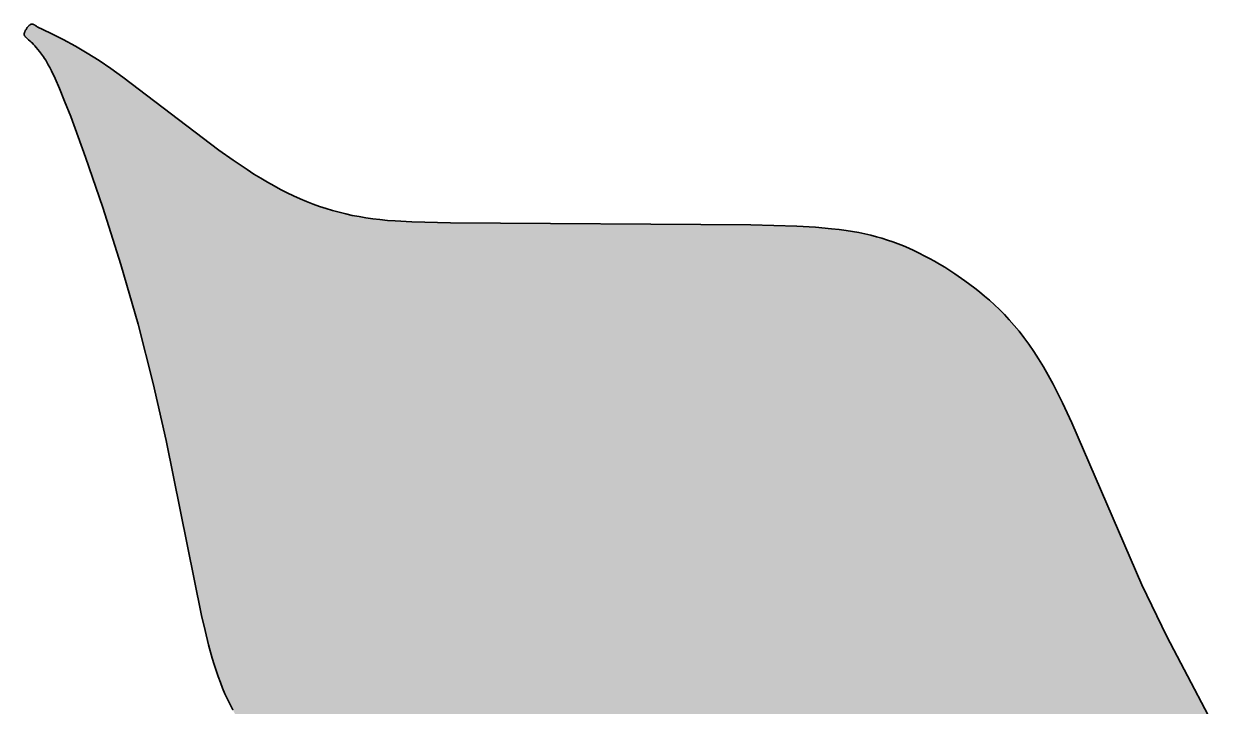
# Model space of a CAD drawing. Header units: millimetres. Extents: x 0 to 1642, y -897 to 768.
# Drawn here: x 1002 to 1561, y 453 to 768 of the extents above; entities that cross this region are included whole.
import ezdxf

# ---------------------------------------------------------------- set-up
doc = ezdxf.new("R2010")
doc.units = ezdxf.units.MM
doc.layers.add('Blocks', color=7, linetype='Continuous')
doc.layers.add('Blocks$Fill', color=7, linetype='Continuous', true_color=0xffffff)
doc.layers.add('Blocks$Inner', color=7, linetype='Continuous', lineweight=25, true_color=0x007f00)
doc.layers.add('Blocks$Outline', color=7, linetype='Continuous', lineweight=35, true_color=0xff3f3f)

# ---------------------------------------------------------------- blocks, each defined once
blk = doc.blocks.new('Fiber Armchair Side')
at = {"layer": 'Blocks$Fill', "extrusion": (0, 0, -1)}
blk.add_hatch(color=256, dxfattribs=at).paths.add_polyline_path([(-38.35, 768.36), (-38.38, 768.36), (-38.42, 768.36), (-38.47, 768.36), (-38.51, 768.35), (-38.55, 768.35), (-38.59, 768.34), (-38.63, 768.34), (-38.68, 768.33), (-38.72, 768.32), (-38.77, 768.31), (-38.81, 768.3), (-38.86, 768.28), (-38.91, 768.27), (-38.95, 768.25), (-39, 768.23), (-39.05, 768.22), (-39.1, 768.2), (-39.21, 768.15), (-39.31, 768.1), (-39.43, 768.05), (-39.54, 767.98), (-39.66, 767.91), (-39.78, 767.84), (-39.91, 767.76), (-40.04, 767.67), (-40.18, 767.57), (-40.46, 767.36), (-40.77, 767.12), (-46.94, 764.25), (-52.8, 761.3), (-58.44, 758.23), (-63.94, 754.99), (-69.38, 751.55), (-74.85, 747.87), (-80.44, 743.92), (-124.77, 710.16), (-131.33, 705.48), (-137.77, 701.12), (-140.94, 699.09), (-144.07, 697.16), (-147.17, 695.33), (-150.23, 693.6), (-153.28, 691.97), (-156.3, 690.43), (-159.31, 688.99), (-162.31, 687.65), (-165.3, 686.39), (-168.28, 685.22), (-171.27, 684.14), (-174.27, 683.14), (-177.28, 682.23), (-180.3, 681.4), (-183.35, 680.65), (-186.41, 679.98), (-189.51, 679.38), (-192.66, 678.86), (-195.88, 678.4), (-199.2, 678), (-202.63, 677.67), (-206.2, 677.38), (-213.85, 676.96), (-231.76, 676.53), (-370.61, 675.67), (-391.82, 674.96), (-400.43, 674.45), (-407.95, 673.8), (-411.38, 673.41), (-414.6, 672.99), (-417.65, 672.52), (-420.56, 672), (-423.34, 671.43), (-426.02, 670.81), (-428.63, 670.13), (-431.19, 669.39), (-433.72, 668.59), (-436.22, 667.73), (-438.69, 666.81), (-441.15, 665.84), (-443.59, 664.8), (-446, 663.7), (-448.4, 662.55), (-450.78, 661.34), (-453.15, 660.08), (-455.51, 658.77), (-457.85, 657.4), (-460.18, 655.98), (-464.82, 652.98), (-469.44, 649.78), (-474.05, 646.38), (-476.34, 644.58), (-478.64, 642.7), (-480.93, 640.73), (-483.21, 638.66), (-485.5, 636.47), (-487.77, 634.17), (-490.05, 631.72), (-492.32, 629.14), (-494.58, 626.39), (-496.84, 623.49), (-499.1, 620.4), (-501.35, 617.13), (-503.59, 613.65), (-505.83, 609.97), (-508.06, 606.08), (-510.28, 601.98), (-514.69, 593.31), (-519.02, 584.16), (-551.31, 509.17), (-562.8, 485.32), (-591.65, 430.41), (-592.12, 429.47), (-592.3, 429.07), (-592.46, 428.7), (-592.53, 428.53), (-592.59, 428.37), (-592.64, 428.21), (-592.69, 428.06), (-592.73, 427.92), (-592.77, 427.78), (-592.81, 427.65), (-592.83, 427.52), (-592.86, 427.4), (-592.86, 427.34), (-592.87, 427.28), (-592.88, 427.22), (-592.88, 427.17), (-592.89, 427.11), (-592.89, 427.06), (-592.89, 427), (-592.9, 426.95), (-592.9, 426.9), (-592.89, 426.85), (-592.89, 426.8), (-592.89, 426.75), (-592.88, 426.7), (-592.88, 426.65), (-592.87, 426.6), (-592.86, 426.55), (-592.86, 426.51), (-592.85, 426.46), (-592.84, 426.41), (-592.83, 426.37), (-592.81, 426.32), (-592.8, 426.28), (-592.79, 426.23), (-592.77, 426.19), (-592.74, 426.1), (-592.71, 426.01), (-592.67, 425.92), (-592.63, 425.83), (-592.58, 425.74), (-592.49, 425.56), (-592.28, 425.18), (-591.22, 423.36), (-590.66, 422.46), (-590.4, 422.06), (-590.28, 421.88), (-590.16, 421.71), (-590.05, 421.56), (-589.94, 421.42), (-589.89, 421.36), (-589.84, 421.3), (-589.79, 421.25), (-589.74, 421.2), (-589.69, 421.15), (-589.64, 421.1), (-589.6, 421.06), (-589.55, 421.02), (-589.51, 420.98), (-589.46, 420.95), (-589.42, 420.91), (-589.37, 420.88), (-589.35, 420.87), (-589.33, 420.86), (-589.31, 420.84), (-589.29, 420.83), (-589.27, 420.82), (-589.24, 420.81), (-589.22, 420.8), (-589.2, 420.79), (-589.18, 420.77), (-589.16, 420.77), (-589.11, 420.75), (-589.07, 420.73), (-589.02, 420.72), (-588.98, 420.7), (-588.93, 420.69), (-588.88, 420.68), (-588.83, 420.67), (-588.78, 420.66), (-588.73, 420.65), (-588.63, 420.64), (-588.52, 420.62), (-588.47, 420.62), (-588.41, 420.62), (-588.35, 420.61), (-588.29, 420.61), (-588.23, 420.61), (-588.2, 420.61), (-588.17, 420.62), (-588.14, 420.62), (-588.1, 420.62), (-588.07, 420.63), (-588.04, 420.63), (-588.01, 420.64), (-587.98, 420.64), (-587.94, 420.65), (-587.91, 420.66), (-587.88, 420.66), (-587.84, 420.67), (-587.81, 420.68), (-587.77, 420.7), (-587.74, 420.71), (-587.71, 420.72), (-587.67, 420.73), (-587.64, 420.75), (-587.6, 420.77), (-587.57, 420.78), (-587.53, 420.8), (-587.5, 420.82), (-587.46, 420.84), (-587.43, 420.86), (-587.39, 420.89), (-587.35, 420.91), (-587.32, 420.94), (-587.28, 420.97), (-587.24, 420.99), (-587.21, 421.02), (-587.17, 421.06), (-587.13, 421.09), (-587.1, 421.12), (-587.06, 421.16), (-587.02, 421.2), (-586.99, 421.24), (-586.95, 421.28), (-586.91, 421.32), (-586.87, 421.36), (-586.84, 421.41), (-586.76, 421.51), (-586.68, 421.61), (-586.61, 421.72), (-586.53, 421.84), (-586.52, 421.85), (-586.2, 422.44), (-585.85, 423.06), (-585.45, 423.71), (-585.02, 424.39), (-584.55, 425.09), (-584.05, 425.8), (-583.52, 426.53), (-582.96, 427.27), (-582.38, 428.01), (-581.76, 428.75), (-581.13, 429.49), (-580.47, 430.22), (-579.8, 430.94), (-579.1, 431.63), (-578.39, 432.31), (-577.67, 432.96), (-576.93, 433.58), (-576.55, 433.88), (-576.17, 434.17), (-575.78, 434.46), (-575.38, 434.73), (-574.97, 435.01), (-574.55, 435.27), (-574.12, 435.53), (-573.68, 435.79), (-573.22, 436.04), (-572.75, 436.28), (-572.26, 436.52), (-571.75, 436.76), (-571.23, 436.99), (-570.69, 437.21), (-570.12, 437.43), (-569.54, 437.65), (-568.3, 438.08), (-566.97, 438.49), (-565.53, 438.89), (-563.97, 439.28), (-562.29, 439.66), (-558.52, 440.41), (-555.02, 441.02), (-551.12, 441.59), (-546.82, 442.13), (-542.1, 442.62), (-536.98, 443.03), (-531.43, 443.35), (-525.46, 443.56), (-519.06, 443.65), (-567.81, 14.41), (-567.85, 14.11), (-567.87, 13.81), (-567.88, 13.51), (-567.89, 13.21), (-567.88, 12.91), (-567.86, 12.61), (-567.83, 12.31), (-567.8, 12.01), (-567.75, 11.71), (-567.69, 11.41), (-567.62, 11.12), (-567.55, 10.83), (-567.46, 10.54), (-567.36, 10.25), (-567.26, 9.97), (-567.14, 9.69), (-567.01, 9.42), (-566.88, 9.15), (-566.73, 8.88), (-566.58, 8.62), (-566.42, 8.37), (-566.25, 8.12), (-566.07, 7.88), (-565.88, 7.64), (-565.69, 7.41), (-565.49, 7.19), (-565.28, 6.97), (-565.06, 6.76), (-564.84, 6.56), (-564.61, 6.36), (-564.37, 6.18), (-564.13, 6), (-562.65, 6), (-562.65, 3.21), (-562.64, 3.1), (-562.63, 2.99), (-562.62, 2.89), (-562.6, 2.79), (-562.59, 2.74), (-562.58, 2.7), (-562.56, 2.65), (-562.55, 2.61), (-562.54, 2.56), (-562.52, 2.52), (-562.51, 2.48), (-562.5, 2.44), (-562.48, 2.4), (-562.46, 2.36), (-562.45, 2.32), (-562.43, 2.29), (-562.41, 2.25), (-562.39, 2.22), (-562.38, 2.18), (-562.36, 2.15), (-562.34, 2.12), (-562.32, 2.09), (-562.3, 2.06), (-562.27, 2.03), (-562.25, 2), (-562.23, 1.97), (-562.21, 1.94), (-562.18, 1.91), (-562.16, 1.89), (-562.14, 1.86), (-562.11, 1.83), (-562.09, 1.81), (-562.06, 1.79), (-562.03, 1.76), (-562.01, 1.74), (-561.98, 1.72), (-561.95, 1.69), (-561.93, 1.67), (-561.87, 1.63), (-561.81, 1.59), (-561.75, 1.55), (-561.69, 1.52), (-561.63, 1.48), (-561.57, 1.45), (-561.51, 1.41), (-561.38, 1.35), (-561.24, 1.29), (-560.97, 1.17), (-560.68, 1.06), (-560.37, 0.95), (-560.05, 0.85), (-559.7, 0.75), (-559.33, 0.65), (-558.93, 0.56), (-558.5, 0.47), (-558.05, 0.38), (-557.57, 0.3), (-557.07, 0.22), (-556.55, 0.15), (-556.03, 0.09), (-555.51, 0.03), (-555, 0), (-554.5, -0.03), (-554.01, -0.03), (-553.54, -0.03), (-553.07, 0), (-552.62, 0.03), (-552.17, 0.08), (-551.73, 0.14), (-551.28, 0.21), (-550.83, 0.28), (-549.91, 0.46), (-549.45, 0.56), (-549, 0.67), (-548.56, 0.78), (-548.14, 0.9), (-547.74, 1.03), (-547.54, 1.1), (-547.36, 1.17), (-547.18, 1.24), (-547.01, 1.31), (-546.93, 1.35), (-546.85, 1.38), (-546.77, 1.42), (-546.69, 1.47), (-546.62, 1.51), (-546.55, 1.55), (-546.48, 1.6), (-546.44, 1.62), (-546.41, 1.65), (-546.38, 1.67), (-546.35, 1.7), (-546.32, 1.72), (-546.28, 1.75), (-546.25, 1.78), (-546.23, 1.8), (-546.2, 1.83), (-546.17, 1.86), (-546.14, 1.89), (-546.11, 1.92), (-546.09, 1.95), (-546.06, 1.98), (-546.04, 2.01), (-546.01, 2.05), (-545.99, 2.08), (-545.97, 2.11), (-545.95, 2.15), (-545.93, 2.19), (-545.91, 2.22), (-545.89, 2.26), (-545.87, 2.3), (-545.85, 2.34), (-545.83, 2.38), (-545.81, 2.42), (-545.8, 2.46), (-545.78, 2.5), (-545.77, 2.55), (-545.76, 2.59), (-545.74, 2.64), (-545.73, 2.68), (-545.72, 2.73), (-545.71, 2.78), (-545.7, 2.83), (-545.69, 2.88), (-545.68, 2.93), (-545.68, 2.99), (-545.66, 3.1), (-545.65, 3.21), (-545.65, 6), (-544.19, 6), (-543.97, 6.23), (-543.76, 6.46), (-543.57, 6.71), (-543.38, 6.96), (-543.2, 7.21), (-543.02, 7.47), (-542.86, 7.74), (-542.71, 8.02), (-542.56, 8.29), (-542.43, 8.58), (-542.31, 8.87), (-542.19, 9.16), (-542.09, 9.45), (-542, 9.75), (-541.91, 10.06), (-541.84, 10.36), (-541.78, 10.67), (-541.73, 10.98), (-485.31, 387.58), (-212.09, 358.26), (-121.35, 9.48), (-121.28, 9.21), (-121.19, 8.94), (-121.1, 8.67), (-121, 8.41), (-120.89, 8.15), (-120.78, 7.89), (-120.65, 7.63), (-120.52, 7.39), (-120.37, 7.14), (-120.22, 6.9), (-120.06, 6.67), (-119.9, 6.44), (-119.72, 6.22), (-119.54, 6), (-118.15, 6), (-118.15, 3.21), (-118.13, 3.1), (-118.12, 2.98), (-118.1, 2.88), (-118.08, 2.78), (-118.06, 2.68), (-118.04, 2.63), (-118.03, 2.59), (-118.02, 2.54), (-118, 2.5), (-117.99, 2.46), (-117.97, 2.42), (-117.96, 2.38), (-117.94, 2.34), (-117.92, 2.3), (-117.91, 2.27), (-117.89, 2.23), (-117.87, 2.2), (-117.85, 2.16), (-117.83, 2.13), (-117.81, 2.1), (-117.79, 2.07), (-117.77, 2.04), (-117.75, 2.01), (-117.73, 1.98), (-117.71, 1.95), (-117.69, 1.93), (-117.66, 1.9), (-117.64, 1.88), (-117.62, 1.85), (-117.59, 1.83), (-117.57, 1.8), (-117.54, 1.78), (-117.52, 1.76), (-117.49, 1.74), (-117.47, 1.72), (-117.44, 1.7), (-117.41, 1.68), (-117.39, 1.66), (-117.36, 1.64), (-117.3, 1.6), (-117.24, 1.57), (-117.18, 1.53), (-117.12, 1.5), (-117.06, 1.47), (-117, 1.44), (-116.87, 1.38), (-116.74, 1.32), (-116.46, 1.2), (-116.16, 1.09), (-115.83, 0.97), (-115.48, 0.85), (-115.09, 0.74), (-114.66, 0.63), (-114.19, 0.52), (-113.67, 0.41), (-113.1, 0.31), (-112.48, 0.21), (-111.83, 0.13), (-111.14, 0.06), (-110.43, 0.02), (-110.07, 0), (-109.71, -0.01), (-109.34, -0.01), (-108.97, -0.01), (-108.6, 0.01), (-108.23, 0.03), (-107.86, 0.06), (-107.5, 0.1), (-107.13, 0.14), (-106.77, 0.19), (-106.42, 0.25), (-106.07, 0.31), (-105.39, 0.46), (-104.75, 0.61), (-104.14, 0.77), (-103.59, 0.94), (-103.08, 1.11), (-102.86, 1.19), (-102.64, 1.27), (-102.54, 1.31), (-102.45, 1.35), (-102.35, 1.4), (-102.26, 1.44), (-102.18, 1.48), (-102.09, 1.53), (-102.01, 1.58), (-101.98, 1.6), (-101.94, 1.62), (-101.9, 1.65), (-101.87, 1.67), (-101.83, 1.7), (-101.8, 1.73), (-101.77, 1.75), (-101.73, 1.78), (-101.7, 1.81), (-101.67, 1.84), (-101.64, 1.87), (-101.62, 1.9), (-101.59, 1.93), (-101.56, 1.96), (-101.54, 1.99), (-101.51, 2.02), (-101.49, 2.06), (-101.46, 2.09), (-101.44, 2.13), (-101.42, 2.16), (-101.4, 2.2), (-101.38, 2.24), (-101.36, 2.27), (-101.34, 2.31), (-101.32, 2.35), (-101.31, 2.4), (-101.29, 2.44), (-101.28, 2.48), (-101.26, 2.53), (-101.25, 2.57), (-101.23, 2.62), (-101.22, 2.67), (-101.21, 2.72), (-101.2, 2.77), (-101.19, 2.82), (-101.18, 2.87), (-101.17, 2.98), (-101.16, 3.09), (-101.15, 3.21), (-101.15, 6.04), (-99.63, 6.04), (-99.43, 6.17), (-99.18, 6.34), (-98.93, 6.53), (-98.69, 6.72), (-98.46, 6.93), (-98.23, 7.14), (-98.02, 7.36), (-97.81, 7.58), (-97.6, 7.81), (-97.41, 8.05), (-97.22, 8.3), (-97.05, 8.55), (-96.88, 8.81), (-96.72, 9.07), (-96.57, 9.34), (-96.43, 9.62), (-96.29, 9.9), (-96.17, 10.18), (-96.06, 10.47), (-95.96, 10.76), (-95.87, 11.05), (-95.78, 11.35), (-95.71, 11.65), (-95.65, 11.95), (-95.6, 12.26), (-95.56, 12.56), (-95.53, 12.87), (-95.51, 13.18), (-95.51, 13.48), (-95.51, 13.79), (-95.52, 14.1), (-95.54, 14.41), (-95.58, 14.71), (-95.62, 15.02), (-95.68, 15.32), (-95.74, 15.63), (-182.6, 410.11), (-179.21, 411.06), (-176, 412.08), (-174.47, 412.61), (-172.98, 413.16), (-171.53, 413.72), (-170.12, 414.3), (-168.75, 414.89), (-167.43, 415.49), (-166.14, 416.11), (-164.88, 416.74), (-163.66, 417.38), (-162.48, 418.03), (-161.33, 418.7), (-160.22, 419.37), (-159.13, 420.06), (-158.07, 420.75), (-157.05, 421.45), (-156.05, 422.17), (-155.08, 422.89), (-154.13, 423.61), (-152.31, 425.09), (-150.58, 426.59), (-148.93, 428.11), (-147.35, 429.65), (-145.84, 431.2), (-143.86, 433.34), (-141.98, 435.49), (-140.2, 437.66), (-138.49, 439.87), (-136.88, 442.1), (-135.34, 444.37), (-133.88, 446.68), (-132.49, 449.02), (-131.17, 451.41), (-129.91, 453.85), (-128.72, 456.33), (-127.58, 458.87), (-126.49, 461.46), (-125.45, 464.11), (-124.45, 466.82), (-123.5, 469.6), (-122.58, 472.45), (-121.7, 475.37), (-120, 481.49), (-118.37, 488.03), (-116.77, 495.05), (-100.42, 575.9), (-94.42, 602.27), (-87.41, 629.71), (-79.44, 657.31), (-71.1, 683.58), (-63.14, 706.89), (-56.28, 725.62), (-53.48, 732.81), (-51.1, 738.63), (-49.07, 743.25), (-47.37, 746.85), (-46.62, 748.32), (-45.93, 749.6), (-45.3, 750.72), (-44.71, 751.68), (-44.17, 752.53), (-43.66, 753.28), (-43.18, 753.94), (-41.87, 755.66), (-41.08, 756.64), (-40.36, 757.51), (-39.69, 758.27), (-39.09, 758.93), (-38.54, 759.51), (-38.04, 760.01), (-37.59, 760.45), (-36.82, 761.17), (-35.72, 762.15), (-35.52, 762.33), (-35.43, 762.42), (-35.34, 762.51), (-35.26, 762.59), (-35.19, 762.68), (-35.15, 762.72), (-35.12, 762.76), (-35.09, 762.8), (-35.05, 762.85), (-35.02, 762.89), (-35, 762.93), (-34.97, 762.97), (-34.94, 763.02), (-34.92, 763.06), (-34.9, 763.1), (-34.88, 763.15), (-34.86, 763.19), (-34.84, 763.23), (-34.83, 763.26), (-34.82, 763.28), (-34.82, 763.3), (-34.81, 763.32), (-34.8, 763.35), (-34.8, 763.37), (-34.79, 763.39), (-34.78, 763.42), (-34.78, 763.44), (-34.78, 763.46), (-34.77, 763.49), (-34.77, 763.51), (-34.76, 763.54), (-34.76, 763.56), (-34.76, 763.58), (-34.76, 763.61), (-34.76, 763.63), (-34.75, 763.66), (-34.75, 763.68), (-34.75, 763.71), (-34.76, 763.76), (-34.76, 763.81), (-34.76, 763.87), (-34.77, 763.92), (-34.78, 763.98), (-34.79, 764.04), (-34.8, 764.09), (-34.81, 764.15), (-34.83, 764.21), (-34.85, 764.27), (-34.87, 764.34), (-34.89, 764.4), (-34.91, 764.46), (-34.96, 764.59), (-35.02, 764.73), (-35.08, 764.86), (-35.14, 765), (-35.21, 765.14), (-35.29, 765.29), (-35.45, 765.58), (-35.63, 765.87), (-35.82, 766.17), (-36.01, 766.47), (-36.21, 766.76), (-36.32, 766.91), (-36.43, 767.05), (-36.53, 767.19), (-36.65, 767.32), (-36.76, 767.45), (-36.87, 767.57), (-36.93, 767.63), (-36.99, 767.68), (-37.05, 767.74), (-37.11, 767.79), (-37.17, 767.85), (-37.23, 767.9), (-37.29, 767.94), (-37.36, 767.99), (-37.42, 768.03), (-37.48, 768.08), (-37.54, 768.12), (-37.61, 768.15), (-37.67, 768.19), (-37.71, 768.2), (-37.74, 768.22), (-37.77, 768.23), (-37.81, 768.25), (-37.84, 768.26), (-37.87, 768.27), (-37.91, 768.29), (-37.94, 768.3), (-37.98, 768.31), (-38.01, 768.32), (-38.05, 768.33), (-38.08, 768.33), (-38.12, 768.34), (-38.16, 768.35), (-38.19, 768.35), (-38.23, 768.35), (-38.27, 768.36), (-38.31, 768.36)], flags=0)
at = {"layer": 'Blocks$Inner'}
blk.add_lwpolyline([(591.65, 430.41), (562.8, 485.32), (551.31, 509.17), (519.02, 584.16), (514.69, 593.31), (510.28, 601.98), (508.06, 606.08), (505.83, 609.97), (503.59, 613.65), (501.35, 617.13), (499.1, 620.4), (496.84, 623.49), (494.58, 626.39), (492.32, 629.14), (490.05, 631.72), (487.77, 634.17), (485.5, 636.47), (483.21, 638.66), (480.93, 640.73), (478.64, 642.7), (476.34, 644.58), (474.05, 646.38), (469.44, 649.78), (464.82, 652.98), (460.18, 655.98), (457.85, 657.4), (455.51, 658.77), (453.15, 660.08), (450.78, 661.34), (448.4, 662.55), (446, 663.7), (443.59, 664.8), (441.15, 665.84), (438.69, 666.81), (436.22, 667.73), (433.72, 668.59), (431.19, 669.39), (428.63, 670.13), (426.02, 670.81), (423.34, 671.43), (420.56, 672), (417.65, 672.52), (414.6, 672.99), (411.38, 673.41), (407.95, 673.8), (400.43, 674.45), (391.82, 674.96), (370.61, 675.67), (231.76, 676.53), (213.85, 676.96), (206.2, 677.38), (202.63, 677.67), (199.2, 678), (195.88, 678.4), (192.66, 678.86), (189.51, 679.38), (186.41, 679.98), (183.35, 680.65), (180.3, 681.4), (177.28, 682.23), (174.27, 683.14), (171.27, 684.14), (168.28, 685.22), (165.3, 686.39), (162.31, 687.65), (159.31, 688.99), (156.3, 690.43), (153.28, 691.97), (150.23, 693.6), (147.17, 695.33), (144.07, 697.16), (140.94, 699.09), (137.77, 701.12), (131.33, 705.48), (124.77, 710.16), (80.44, 743.92), (74.85, 747.87), (69.38, 751.55), (63.94, 754.99), (58.44, 758.23), (52.8, 761.3), (46.94, 764.25), (40.77, 767.12), (40.46, 767.36), (40.18, 767.57), (40.04, 767.67), (39.91, 767.76), (39.78, 767.84), (39.66, 767.91), (39.54, 767.98), (39.43, 768.05), (39.31, 768.1), (39.21, 768.15), (39.1, 768.2), (39.05, 768.22), (39, 768.23), (38.95, 768.25), (38.91, 768.27), (38.86, 768.28), (38.81, 768.3), (38.77, 768.31), (38.72, 768.32), (38.68, 768.33), (38.63, 768.34), (38.59, 768.34), (38.55, 768.35), (38.51, 768.35), (38.47, 768.36), (38.42, 768.36), (38.38, 768.36), (38.35, 768.36), (38.31, 768.36), (38.27, 768.36), (38.23, 768.35), (38.19, 768.35), (38.16, 768.35), (38.12, 768.34), (38.08, 768.33), (38.05, 768.33), (38.01, 768.32), (37.98, 768.31), (37.94, 768.3), (37.91, 768.29), (37.87, 768.27), (37.84, 768.26), (37.81, 768.25), (37.77, 768.23), (37.74, 768.22), (37.71, 768.2), (37.67, 768.19), (37.61, 768.15), (37.54, 768.12), (37.48, 768.08), (37.42, 768.03), (37.36, 767.99), (37.29, 767.94), (37.23, 767.9), (37.17, 767.85), (37.11, 767.79), (37.05, 767.74), (36.99, 767.68), (36.93, 767.63), (36.87, 767.57), (36.76, 767.45), (36.65, 767.32), (36.53, 767.19), (36.43, 767.05), (36.32, 766.91), (36.21, 766.76), (36.01, 766.47), (35.82, 766.17), (35.63, 765.87), (35.45, 765.58), (35.29, 765.29), (35.21, 765.14), (35.14, 765), (35.08, 764.86), (35.02, 764.73), (34.96, 764.59), (34.91, 764.46), (34.89, 764.4), (34.87, 764.34), (34.85, 764.27), (34.83, 764.21), (34.81, 764.15), (34.8, 764.09), (34.79, 764.04), (34.78, 763.98), (34.77, 763.92), (34.76, 763.87), (34.76, 763.81), (34.76, 763.76), (34.75, 763.71), (34.75, 763.68), (34.75, 763.66), (34.76, 763.63), (34.76, 763.61), (34.76, 763.58), (34.76, 763.56), (34.76, 763.54), (34.77, 763.51), (34.77, 763.49), (34.78, 763.46), (34.78, 763.44), (34.78, 763.42), (34.79, 763.39), (34.8, 763.37), (34.8, 763.35), (34.81, 763.32), (34.82, 763.3), (34.82, 763.28), (34.83, 763.26), (34.84, 763.23), (34.86, 763.19), (34.88, 763.15), (34.9, 763.1), (34.92, 763.06), (34.94, 763.02), (34.97, 762.97), (35, 762.93), (35.02, 762.89), (35.05, 762.85), (35.09, 762.8), (35.12, 762.76), (35.15, 762.72), (35.19, 762.68), (35.26, 762.59), (35.34, 762.51), (35.43, 762.42), (35.52, 762.33), (35.72, 762.15), (36.82, 761.17), (37.59, 760.45), (38.04, 760.01), (38.54, 759.51), (39.09, 758.93), (39.69, 758.27), (40.36, 757.51), (41.08, 756.64), (41.87, 755.66), (43.18, 753.94), (43.66, 753.28), (44.17, 752.53), (44.71, 751.68), (45.3, 750.72), (45.93, 749.6), (46.62, 748.32), (47.37, 746.85), (49.07, 743.25), (51.1, 738.63), (53.48, 732.81), (56.28, 725.62), (63.14, 706.89), (71.1, 683.58), (79.44, 657.31), (87.41, 629.71), (94.42, 602.27), (100.42, 575.9), (116.77, 495.05), (118.37, 488.03), (120, 481.49), (121.7, 475.37), (122.58, 472.45), (123.5, 469.6), (124.45, 466.82), (125.45, 464.11), (126.49, 461.46), (127.58, 458.87), (128.72, 456.33), (129.91, 453.85), (131.17, 451.41)], dxfattribs=at)
at = {"layer": 'Blocks$Outline'}
for points in [[(34.96, 764.59), (35.02, 764.73)], [(35.02, 764.73), (35.08, 764.86)], [(35.08, 764.86), (35.14, 765)], [(35.14, 765), (35.21, 765.14)], [(35.21, 765.14), (35.29, 765.29)], [(35.29, 765.29), (35.45, 765.58)], [(35.45, 765.58), (35.63, 765.87)], [(35.63, 765.87), (35.82, 766.17)], [(35.82, 766.17), (36.01, 766.47)], [(36.01, 766.47), (36.21, 766.76)], [(36.21, 766.76), (36.32, 766.91)], [(36.32, 766.91), (36.43, 767.05)], [(36.43, 767.05), (36.53, 767.19)], [(36.53, 767.19), (36.65, 767.32)], [(36.65, 767.32), (36.76, 767.45)], [(36.76, 767.45), (36.87, 767.57)], [(36.87, 767.57), (36.93, 767.63)], [(36.93, 767.63), (36.99, 767.68)], [(36.99, 767.68), (37.05, 767.74)], [(37.05, 767.74), (37.11, 767.79)], [(37.11, 767.79), (37.17, 767.85)], [(37.17, 767.85), (37.23, 767.9)], [(37.23, 767.9), (37.29, 767.94)], [(37.29, 767.94), (37.36, 767.99)], [(37.36, 767.99), (37.42, 768.03)], [(37.42, 768.03), (37.48, 768.08)], [(37.48, 768.08), (37.54, 768.12)], [(37.54, 768.12), (37.61, 768.15)], [(37.61, 768.15), (37.67, 768.19)], [(37.67, 768.19), (37.71, 768.2)], [(37.71, 768.2), (37.74, 768.22)], [(37.74, 768.22), (37.77, 768.23)], [(37.77, 768.23), (37.81, 768.25)], [(37.81, 768.25), (37.84, 768.26)], [(37.84, 768.26), (37.87, 768.27)], [(37.87, 768.27), (37.91, 768.29)], [(37.91, 768.29), (37.94, 768.3)], [(37.94, 768.3), (37.98, 768.31)], [(37.98, 768.31), (38.01, 768.32)], [(38.01, 768.32), (38.05, 768.33)], [(38.05, 768.33), (38.08, 768.33)], [(38.08, 768.33), (38.12, 768.34)], [(38.12, 768.34), (38.16, 768.35)], [(38.16, 768.35), (38.19, 768.35)], [(38.19, 768.35), (38.23, 768.35)], [(38.23, 768.35), (38.27, 768.36)], [(38.27, 768.36), (38.31, 768.36)], [(38.31, 768.36), (38.35, 768.36)], [(38.35, 768.36), (38.38, 768.36)], [(38.38, 768.36), (38.42, 768.36)], [(38.42, 768.36), (38.47, 768.36)], [(38.47, 768.36), (38.51, 768.35)], [(38.51, 768.35), (38.55, 768.35)], [(38.55, 768.35), (38.59, 768.34)], [(38.59, 768.34), (38.63, 768.34)], [(38.63, 768.34), (38.68, 768.33)], [(38.68, 768.33), (38.72, 768.32)], [(38.72, 768.32), (38.77, 768.31)], [(38.77, 768.31), (38.81, 768.3)], [(38.81, 768.3), (38.86, 768.28)], [(38.86, 768.28), (38.91, 768.27)], [(38.91, 768.27), (38.95, 768.25)], [(38.95, 768.25), (39, 768.23)], [(39, 768.23), (39.05, 768.22)], [(39.05, 768.22), (39.1, 768.2)], [(39.1, 768.2), (39.21, 768.15)], [(39.21, 768.15), (39.31, 768.1)], [(39.31, 768.1), (39.43, 768.05)], [(39.43, 768.05), (39.54, 767.98)], [(39.54, 767.98), (39.66, 767.91)], [(39.66, 767.91), (39.78, 767.84)], [(39.78, 767.84), (39.91, 767.76)], [(39.91, 767.76), (40.04, 767.67)], [(40.04, 767.67), (40.18, 767.57)], [(40.18, 767.57), (40.46, 767.36)], [(40.46, 767.36), (40.77, 767.12)], [(40.77, 767.12), (46.94, 764.25)], [(34.75, 763.71), (34.76, 763.76)], [(34.75, 763.68), (34.75, 763.71)], [(34.75, 763.66), (34.75, 763.68)], [(34.76, 763.63), (34.75, 763.66)], [(34.76, 763.87), (34.77, 763.92)], [(34.76, 763.81), (34.76, 763.87)], [(34.76, 763.76), (34.76, 763.81)], [(34.76, 763.61), (34.76, 763.63)], [(34.76, 763.58), (34.76, 763.61)], [(34.76, 763.56), (34.76, 763.58)], [(34.76, 763.54), (34.76, 763.56)], [(34.77, 763.51), (34.76, 763.54)], [(34.77, 763.92), (34.78, 763.98)], [(34.77, 763.49), (34.77, 763.51)], [(34.78, 763.46), (34.77, 763.49)], [(34.78, 763.98), (34.79, 764.04)], [(34.78, 763.44), (34.78, 763.46)], [(34.78, 763.42), (34.78, 763.44)], [(34.79, 763.39), (34.78, 763.42)], [(34.79, 764.04), (34.8, 764.09)], [(34.8, 763.37), (34.79, 763.39)], [(34.8, 764.09), (34.81, 764.15)], [(34.8, 763.35), (34.8, 763.37)], [(34.81, 763.32), (34.8, 763.35)], [(34.81, 764.15), (34.83, 764.21)], [(34.82, 763.3), (34.81, 763.32)], [(34.82, 763.28), (34.82, 763.3)], [(34.83, 763.26), (34.82, 763.28)], [(34.83, 764.21), (34.85, 764.27)], [(34.84, 763.23), (34.83, 763.26)], [(34.86, 763.19), (34.84, 763.23)], [(34.85, 764.27), (34.87, 764.34)], [(34.88, 763.15), (34.86, 763.19)], [(34.87, 764.34), (34.89, 764.4)], [(34.9, 763.1), (34.88, 763.15)], [(34.89, 764.4), (34.91, 764.46)], [(34.92, 763.06), (34.9, 763.1)], [(34.91, 764.46), (34.96, 764.59)], [(34.94, 763.02), (34.92, 763.06)], [(34.97, 762.97), (34.94, 763.02)], [(35, 762.93), (34.97, 762.97)], [(35.02, 762.89), (35, 762.93)], [(35.05, 762.85), (35.02, 762.89)], [(35.09, 762.8), (35.05, 762.85)], [(35.12, 762.76), (35.09, 762.8)], [(35.15, 762.72), (35.12, 762.76)], [(35.19, 762.68), (35.15, 762.72)], [(35.26, 762.59), (35.19, 762.68)], [(35.34, 762.51), (35.26, 762.59)], [(35.43, 762.42), (35.34, 762.51)], [(35.52, 762.33), (35.43, 762.42)], [(35.72, 762.15), (35.52, 762.33)], [(36.82, 761.17), (35.72, 762.15)], [(37.59, 760.45), (36.82, 761.17)], [(38.04, 760.01), (37.59, 760.45)], [(38.54, 759.51), (38.04, 760.01)], [(39.09, 758.93), (38.54, 759.51)], [(46.94, 764.25), (52.8, 761.3)], [(52.8, 761.3), (58.44, 758.23)], [(39.69, 758.27), (39.09, 758.93)], [(40.36, 757.51), (39.69, 758.27)], [(41.08, 756.64), (40.36, 757.51)], [(41.87, 755.66), (41.08, 756.64)], [(43.18, 753.94), (41.87, 755.66)], [(43.66, 753.28), (43.18, 753.94)], [(58.44, 758.23), (63.94, 754.99)], [(63.94, 754.99), (69.38, 751.55)], [(44.17, 752.53), (43.66, 753.28)], [(44.71, 751.68), (44.17, 752.53)], [(45.3, 750.72), (44.71, 751.68)], [(45.93, 749.6), (45.3, 750.72)], [(46.62, 748.32), (45.93, 749.6)], [(47.37, 746.85), (46.62, 748.32)], [(69.38, 751.55), (74.85, 747.87)], [(49.07, 743.25), (47.37, 746.85)], [(51.1, 738.63), (49.07, 743.25)], [(74.85, 747.87), (80.44, 743.92)], [(80.44, 743.92), (124.77, 710.16)], [(53.48, 732.81), (51.1, 738.63)], [(56.28, 725.62), (53.48, 732.81)], [(63.14, 706.89), (56.28, 725.62)], [(124.77, 710.16), (131.33, 705.48)], [(71.1, 683.58), (63.14, 706.89)], [(131.33, 705.48), (137.77, 701.12)], [(137.77, 701.12), (140.94, 699.09)], [(140.94, 699.09), (144.07, 697.16)], [(144.07, 697.16), (147.17, 695.33)], [(147.17, 695.33), (150.23, 693.6)], [(150.23, 693.6), (153.28, 691.97)], [(153.28, 691.97), (156.3, 690.43)], [(156.3, 690.43), (159.31, 688.99)], [(159.31, 688.99), (162.31, 687.65)], [(162.31, 687.65), (165.3, 686.39)], [(79.44, 657.31), (71.1, 683.58)], [(165.3, 686.39), (168.28, 685.22)], [(168.28, 685.22), (171.27, 684.14)], [(171.27, 684.14), (174.27, 683.14)], [(174.27, 683.14), (177.28, 682.23)], [(177.28, 682.23), (180.3, 681.4)], [(180.3, 681.4), (183.35, 680.65)], [(183.35, 680.65), (186.41, 679.98)], [(186.41, 679.98), (189.51, 679.38)], [(189.51, 679.38), (192.66, 678.86)], [(192.66, 678.86), (195.88, 678.4)], [(195.88, 678.4), (199.2, 678)], [(199.2, 678), (202.63, 677.67)], [(202.63, 677.67), (206.2, 677.38)], [(206.2, 677.38), (213.85, 676.96)], [(213.85, 676.96), (231.76, 676.53)], [(231.76, 676.53), (370.61, 675.67)], [(370.61, 675.67), (391.82, 674.96)], [(391.82, 674.96), (400.43, 674.45)], [(400.43, 674.45), (407.95, 673.8)], [(407.95, 673.8), (411.38, 673.41)], [(411.38, 673.41), (414.6, 672.99)], [(414.6, 672.99), (417.65, 672.52)], [(417.65, 672.52), (420.56, 672)], [(420.56, 672), (423.34, 671.43)], [(423.34, 671.43), (426.02, 670.81)], [(426.02, 670.81), (428.63, 670.13)], [(428.63, 670.13), (431.19, 669.39)], [(431.19, 669.39), (433.72, 668.59)], [(433.72, 668.59), (436.22, 667.73)], [(436.22, 667.73), (438.69, 666.81)], [(438.69, 666.81), (441.15, 665.84)], [(441.15, 665.84), (443.59, 664.8)], [(443.59, 664.8), (446, 663.7)], [(446, 663.7), (448.4, 662.55)], [(448.4, 662.55), (450.78, 661.34)], [(450.78, 661.34), (453.15, 660.08)], [(453.15, 660.08), (455.51, 658.77)], [(455.51, 658.77), (457.85, 657.4)], [(87.41, 629.71), (79.44, 657.31)], [(457.85, 657.4), (460.18, 655.98)], [(460.18, 655.98), (464.82, 652.98)], [(464.82, 652.98), (469.44, 649.78)], [(469.44, 649.78), (474.05, 646.38)], [(474.05, 646.38), (476.34, 644.58)], [(476.34, 644.58), (478.64, 642.7)], [(478.64, 642.7), (480.93, 640.73)], [(480.93, 640.73), (483.21, 638.66)], [(483.21, 638.66), (485.5, 636.47)], [(485.5, 636.47), (487.77, 634.17)], [(487.77, 634.17), (490.05, 631.72)], [(490.05, 631.72), (492.32, 629.14)], [(94.42, 602.27), (87.41, 629.71)], [(492.32, 629.14), (494.58, 626.39)], [(494.58, 626.39), (496.84, 623.49)], [(496.84, 623.49), (499.1, 620.4)], [(499.1, 620.4), (501.35, 617.13)], [(501.35, 617.13), (503.59, 613.65)], [(503.59, 613.65), (505.83, 609.97)], [(505.83, 609.97), (508.06, 606.08)], [(508.06, 606.08), (510.28, 601.98)], [(100.42, 575.9), (94.42, 602.27)], [(510.28, 601.98), (514.69, 593.31)], [(514.69, 593.31), (519.02, 584.16)], [(519.02, 584.16), (551.31, 509.17)], [(116.77, 495.05), (100.42, 575.9)], [(551.31, 509.17), (562.8, 485.32)], [(118.37, 488.03), (116.77, 495.05)], [(120, 481.49), (118.37, 488.03)], [(121.7, 475.37), (120, 481.49)], [(562.8, 485.32), (591.65, 430.41)], [(122.58, 472.45), (121.7, 475.37)], [(123.5, 469.6), (122.58, 472.45)], [(124.45, 466.82), (123.5, 469.6)], [(125.45, 464.11), (124.45, 466.82)], [(126.49, 461.46), (125.45, 464.11)], [(127.58, 458.87), (126.49, 461.46)], [(128.72, 456.33), (127.58, 458.87)], [(129.91, 453.85), (128.72, 456.33)], [(131.17, 451.41), (129.91, 453.85)]]:
    blk.add_lwpolyline(points, dxfattribs=at)

msp = doc.modelspace()

# ---------------------------------------------------------------- block references
at = {"layer": 'Blocks'}
msp.add_blockref('Fiber Armchair Side', (967.68, 0), dxfattribs=at)

doc.saveas('drawing.dxf')
